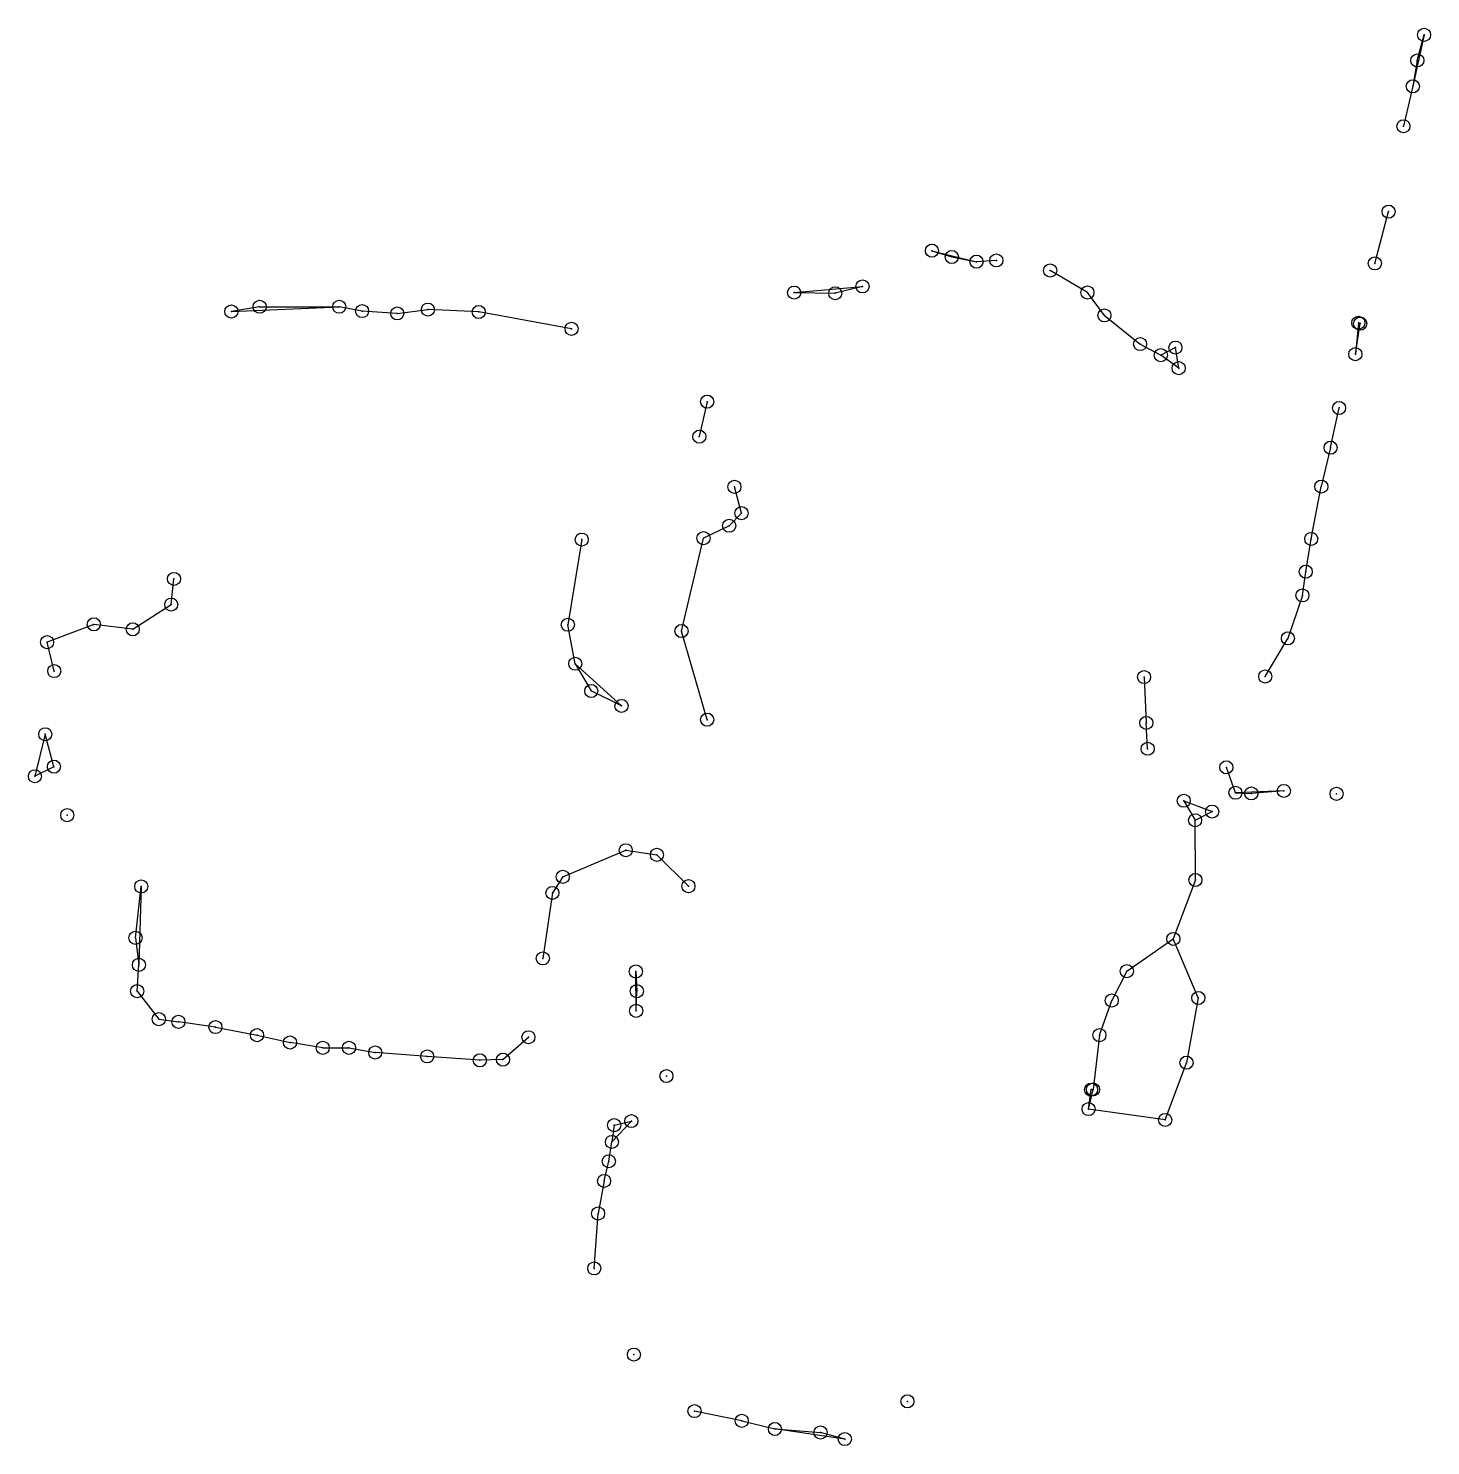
# Model space of a CAD drawing. Header units: metres. Extents: x -5.9 to 4.8, y -3.6 to 7.2.
import ezdxf

# ---------------------------------------------------------------- set-up
doc = ezdxf.new("R2010")
doc.units = ezdxf.units.M
doc.layers.add('keypoints', color=1, linetype='Continuous')
doc.layers.add('lines', color=2, linetype='Continuous')

msp = doc.modelspace()

# ---------------------------------------------------------------- linework, layer by layer
for p in [(4.708, 7.131, 3.512), (4.656, 6.936, 3.503), (4.622, 6.738, 3.56), (4.55, 6.433, 3.548), (4.437, 5.781, 3.54), (0.95, 5.483, 3.571), (1.102, 5.435, 3.574), (1.29, 5.399, 3.582), (1.442, 5.409, 3.586), (1.853, 5.332, 3.499), (4.332, 5.386, 3.542), (0.42, 5.21, 3.515), (-0.102, 5.163, 3.581), (0.212, 5.158, 3.56), (2.137, 5.164, 3.517), (-4.399, 5.019, 3.534), (-4.183, 5.055, 3.536), (-3.575, 5.055, 3.555), (-3.401, 5.022, 3.568), (-3.132, 5.004, 3.496), (-2.898, 5.033, 3.539), (-2.51, 5.015, 3.546), (2.267, 4.989, 3.503), (-1.801, 4.886, 3.518), (4.206, 4.932, 3.574), (4.22, 4.926, 3.529), (2.539, 4.77, 3.521), (2.698, 4.685, 3.572), (2.809, 4.743, 3.522), (4.183, 4.693, 3.556), (2.834, 4.586, 3.523), (-0.766, 4.33, 3.551), (4.059, 4.282, 3.561), (-0.826, 4.063, 3.537), (3.994, 3.979, 3.504), (-0.558, 3.68, 3.547), (3.923, 3.682, 3.503), (-0.504, 3.479, 3.549), (-0.598, 3.383, 3.495), (-1.724, 3.277, 3.497), (-0.794, 3.288, 3.534), (3.846, 3.282, 3.492), (3.804, 3.032, 3.585), (-4.837, 2.977, 3.548), (3.779, 2.851, 3.504), (-4.858, 2.781, 3.545), (-5.449, 2.63, 3.525), (-1.83, 2.627, 3.545), (-5.806, 2.494, 3.503), (-5.152, 2.592, 3.578), (-0.962, 2.579, 3.518), (3.668, 2.523, 3.577), (-5.751, 2.273, 3.556), (-1.773, 2.329, 3.552), (2.57, 2.227, 3.589), (3.495, 2.232, 3.518), (-1.651, 2.121, 3.495), (-1.42, 2.007, 3.516), (-0.766, 1.902, 3.513), (2.587, 1.877, 3.586), (-5.82, 1.791, 3.58), (2.597, 1.68, 3.534), (-5.754, 1.543, 3.535), (3.198, 1.538, 3.553), (-5.899, 1.47, 3.5), (3.267, 1.344, 3.502), (3.389, 1.339, 3.55), (3.637, 1.358, 3.525), (4.04, 1.336, 3.572), (2.873, 1.283, 3.57), (3.09, 1.2, 3.556), (-5.652, 1.173, 3.502), (2.959, 1.134, 3.553), (-1.388, 0.905, 3.523), (-1.15, 0.87, 3.548), (-1.869, 0.702, 3.531), (2.962, 0.678, 3.582), (-5.087, 0.628, 3.57), (-1.948, 0.579, 3.518), (-0.909, 0.631, 3.554), (-5.131, 0.236, 3.566), (2.793, 0.228, 3.574), (-5.105, 0.03, 3.506), (-2.021, 0.079, 3.507), (-1.311, -0.021, 3.533), (2.438, -0.018, 3.559), (-5.118, -0.171, 3.554), (-1.303, -0.171, 3.581), (-1.308, -0.321, 3.58), (2.323, -0.242, 3.518), (2.984, -0.223, 3.56), (-4.953, -0.385, 3.555), (-4.803, -0.405, 3.561), (-4.521, -0.445, 3.588), (-4.203, -0.507, 3.58), (-2.131, -0.523, 3.499), (2.229, -0.507, 3.503), (-3.951, -0.563, 3.536), (-3.701, -0.604, 3.546), (-3.501, -0.604, 3.502), (-3.3, -0.639, 3.509), (-2.903, -0.669, 3.573), (-2.502, -0.699, 3.575), (-2.325, -0.694, 3.555), (2.894, -0.717, 3.518), (-1.077, -0.819, 3.545), (2.165, -0.923, 3.539), (2.18, -0.921, 3.54), (2.146, -1.071, 3.537), (-1.345, -1.163, 3.525), (2.731, -1.154, 3.569), (-1.476, -1.194, 3.511), (-1.493, -1.322, 3.512), (-1.517, -1.47, 3.51), (-1.553, -1.62, 3.506), (-1.599, -1.869, 3.503), (-1.628, -2.288, 3.528), (-1.325, -2.946, 3.544), (0.763, -3.303, 3.569), (-0.863, -3.377, 3.562), (-0.502, -3.452, 3.572), (-0.249, -3.514, 3.53), (0.099, -3.541, 3.542), (0.285, -3.591, 3.544)]:
    msp.add_point(p)
at = {"layer": 'keypoints'}
for centre in [(4.708, 7.131, 3.512), (4.656, 6.936, 3.503), (4.622, 6.738, 3.56), (4.55, 6.433, 3.548), (4.437, 5.781, 3.54), (0.95, 5.483, 3.571), (1.102, 5.435, 3.574), (1.29, 5.399, 3.582), (1.442, 5.409, 3.586), (4.332, 5.386, 3.542), (1.853, 5.332, 3.499), (-0.102, 5.163, 3.581), (0.212, 5.158, 3.56), (0.42, 5.21, 3.515), (2.137, 5.164, 3.517), (-4.183, 5.055, 3.536), (-3.575, 5.055, 3.555), (-4.399, 5.019, 3.534), (-3.401, 5.022, 3.568), (-3.132, 5.004, 3.496), (-2.898, 5.033, 3.539), (-2.51, 5.015, 3.546), (2.267, 4.989, 3.503), (4.206, 4.932, 3.574), (-1.801, 4.886, 3.518), (4.22, 4.926, 3.529), (2.539, 4.77, 3.521), (2.809, 4.743, 3.522), (2.698, 4.685, 3.572), (4.183, 4.693, 3.556), (2.834, 4.586, 3.523), (-0.766, 4.33, 3.551), (4.059, 4.282, 3.561), (-0.826, 4.063, 3.537), (3.994, 3.979, 3.504), (-0.558, 3.68, 3.547), (3.923, 3.682, 3.503), (-0.504, 3.479, 3.549), (-0.598, 3.383, 3.495), (-1.724, 3.277, 3.497), (-0.794, 3.288, 3.534), (3.846, 3.282, 3.492), (3.804, 3.032, 3.585), (-4.837, 2.977, 3.548), (-4.858, 2.781, 3.545), (3.779, 2.851, 3.504), (-5.449, 2.63, 3.525), (-5.152, 2.592, 3.578), (-1.83, 2.627, 3.545), (-0.962, 2.579, 3.518), (-5.806, 2.494, 3.503), (3.668, 2.523, 3.577), (-5.751, 2.273, 3.556), (-1.773, 2.329, 3.552), (2.57, 2.227, 3.589), (3.495, 2.232, 3.518), (-1.651, 2.121, 3.495), (-1.42, 2.007, 3.516), (-0.766, 1.902, 3.513), (-5.82, 1.791, 3.58), (2.587, 1.877, 3.586), (2.597, 1.68, 3.534), (-5.899, 1.47, 3.5), (-5.754, 1.543, 3.535), (3.198, 1.538, 3.553), (3.637, 1.358, 3.525), (2.873, 1.283, 3.57), (3.267, 1.344, 3.502), (3.389, 1.339, 3.55), (4.04, 1.336, 3.572), (-5.652, 1.173, 3.502), (3.09, 1.2, 3.556), (2.959, 1.134, 3.553), (-1.388, 0.905, 3.523), (-1.15, 0.87, 3.548), (-5.087, 0.628, 3.57), (-1.869, 0.702, 3.531), (-0.909, 0.631, 3.554), (2.962, 0.678, 3.582), (-1.948, 0.579, 3.518), (-5.131, 0.236, 3.566), (2.793, 0.228, 3.574), (-2.021, 0.079, 3.507), (-5.105, 0.03, 3.506), (-1.311, -0.021, 3.533), (2.438, -0.018, 3.559), (-5.118, -0.171, 3.554), (-1.303, -0.171, 3.581), (2.323, -0.242, 3.518), (2.984, -0.223, 3.56), (-1.308, -0.321, 3.58), (-4.953, -0.385, 3.555), (-4.803, -0.405, 3.561), (-4.521, -0.445, 3.588), (-4.203, -0.507, 3.58), (-3.951, -0.563, 3.536), (-2.131, -0.523, 3.499), (2.229, -0.507, 3.503), (-3.701, -0.604, 3.546), (-3.501, -0.604, 3.502), (-3.3, -0.639, 3.509), (-2.903, -0.669, 3.573), (-2.502, -0.699, 3.575), (-2.325, -0.694, 3.555), (2.894, -0.717, 3.518), (-1.077, -0.819, 3.545), (2.165, -0.923, 3.539), (2.18, -0.921, 3.54), (2.146, -1.071, 3.537), (-1.476, -1.194, 3.511), (-1.345, -1.163, 3.525), (2.731, -1.154, 3.569), (-1.493, -1.322, 3.512), (-1.517, -1.47, 3.51), (-1.553, -1.62, 3.506), (-1.599, -1.869, 3.503), (-1.628, -2.288, 3.528), (-1.325, -2.946, 3.544), (-0.863, -3.377, 3.562), (0.763, -3.303, 3.569), (-0.502, -3.452, 3.572), (-0.249, -3.514, 3.53), (0.099, -3.541, 3.542), (0.285, -3.591, 3.544)]:
    msp.add_circle(centre, 0.05, dxfattribs=at)
at = {"layer": 'lines'}
for p, q in [((4.708, 7.131, 3.512), (4.622, 6.738, 3.56)), ((4.656, 6.936, 3.503), (4.708, 7.131, 3.512)), ((4.656, 6.936, 3.503), (4.622, 6.738, 3.56)), ((4.622, 6.738, 3.56), (4.55, 6.433, 3.548)), ((4.332, 5.386, 3.542), (4.437, 5.781, 3.54)), ((0.95, 5.483, 3.571), (1.102, 5.435, 3.574)), ((0.95, 5.483, 3.571), (1.29, 5.399, 3.582)), ((1.102, 5.435, 3.574), (1.29, 5.399, 3.582)), ((1.442, 5.409, 3.586), (1.29, 5.399, 3.582)), ((2.137, 5.164, 3.517), (1.853, 5.332, 3.499)), ((-0.102, 5.163, 3.581), (0.42, 5.21, 3.515)), ((0.42, 5.21, 3.515), (0.212, 5.158, 3.56)), ((-0.102, 5.163, 3.581), (0.212, 5.158, 3.56)), ((2.267, 4.989, 3.503), (2.137, 5.164, 3.517)), ((-4.183, 5.055, 3.536), (-4.399, 5.019, 3.534)), ((-4.399, 5.019, 3.534), (-3.575, 5.055, 3.555)), ((-4.183, 5.055, 3.536), (-3.575, 5.055, 3.555)), ((-3.401, 5.022, 3.568), (-3.575, 5.055, 3.555)), ((-3.132, 5.004, 3.496), (-3.401, 5.022, 3.568)), ((-3.132, 5.004, 3.496), (-2.898, 5.033, 3.539)), ((-2.51, 5.015, 3.546), (-2.898, 5.033, 3.539)), ((-1.801, 4.886, 3.518), (-2.51, 5.015, 3.546)), ((2.267, 4.989, 3.503), (2.539, 4.77, 3.521)), ((4.206, 4.932, 3.574), (4.183, 4.693, 3.556)), ((4.183, 4.693, 3.556), (4.22, 4.926, 3.529)), ((4.206, 4.932, 3.574), (4.22, 4.926, 3.529)), ((2.539, 4.77, 3.521), (2.698, 4.685, 3.572)), ((2.809, 4.743, 3.522), (2.698, 4.685, 3.572)), ((2.834, 4.586, 3.523), (2.698, 4.685, 3.572)), ((2.834, 4.586, 3.523), (2.809, 4.743, 3.522)), ((-0.766, 4.33, 3.551), (-0.826, 4.063, 3.537)), ((3.994, 3.979, 3.504), (4.059, 4.282, 3.561)), ((3.994, 3.979, 3.504), (3.923, 3.682, 3.503)), ((-0.504, 3.479, 3.549), (-0.558, 3.68, 3.547)), ((3.846, 3.282, 3.492), (3.923, 3.682, 3.503)), ((-0.504, 3.479, 3.549), (-0.598, 3.383, 3.495)), ((-0.598, 3.383, 3.495), (-0.794, 3.288, 3.534)), ((-1.724, 3.277, 3.497), (-1.83, 2.627, 3.545)), ((-0.962, 2.579, 3.518), (-0.794, 3.288, 3.534)), ((3.804, 3.032, 3.585), (3.846, 3.282, 3.492)), ((3.779, 2.851, 3.504), (3.804, 3.032, 3.585)), ((-4.858, 2.781, 3.545), (-4.837, 2.977, 3.548)), ((3.779, 2.851, 3.504), (3.668, 2.523, 3.577)), ((-5.152, 2.592, 3.578), (-4.858, 2.781, 3.545)), ((-5.449, 2.63, 3.525), (-5.806, 2.494, 3.503)), ((-5.152, 2.592, 3.578), (-5.449, 2.63, 3.525)), ((-1.773, 2.329, 3.552), (-1.83, 2.627, 3.545)), ((-5.751, 2.273, 3.556), (-5.806, 2.494, 3.503)), ((-0.766, 1.902, 3.513), (-0.962, 2.579, 3.518)), ((3.495, 2.232, 3.518), (3.668, 2.523, 3.577)), ((-1.42, 2.007, 3.516), (-1.773, 2.329, 3.552)), ((-1.773, 2.329, 3.552), (-1.651, 2.121, 3.495)), ((2.57, 2.227, 3.589), (2.587, 1.877, 3.586)), ((-1.42, 2.007, 3.516), (-1.651, 2.121, 3.495)), ((2.597, 1.68, 3.534), (2.587, 1.877, 3.586)), ((-5.82, 1.791, 3.58), (-5.899, 1.47, 3.5)), ((-5.754, 1.543, 3.535), (-5.82, 1.791, 3.58)), ((-5.754, 1.543, 3.535), (-5.899, 1.47, 3.5)), ((3.267, 1.344, 3.502), (3.198, 1.538, 3.553)), ((3.637, 1.358, 3.525), (3.267, 1.344, 3.502)), ((3.267, 1.344, 3.502), (3.389, 1.339, 3.55)), ((3.637, 1.358, 3.525), (3.389, 1.339, 3.55)), ((2.873, 1.283, 3.57), (2.959, 1.134, 3.553)), ((2.873, 1.283, 3.57), (3.09, 1.2, 3.556)), ((2.959, 1.134, 3.553), (3.09, 1.2, 3.556)), ((2.962, 0.678, 3.582), (2.959, 1.134, 3.553)), ((-1.869, 0.702, 3.531), (-1.388, 0.905, 3.523)), ((-1.388, 0.905, 3.523), (-1.15, 0.87, 3.548)), ((-1.15, 0.87, 3.548), (-0.909, 0.631, 3.554)), ((-1.869, 0.702, 3.531), (-1.948, 0.579, 3.518)), ((2.962, 0.678, 3.582), (2.793, 0.228, 3.574)), ((-5.131, 0.236, 3.566), (-5.087, 0.628, 3.57)), ((-5.087, 0.628, 3.57), (-5.105, 0.03, 3.506)), ((-1.948, 0.579, 3.518), (-2.021, 0.079, 3.507)), ((-5.131, 0.236, 3.566), (-5.105, 0.03, 3.506)), ((2.438, -0.018, 3.559), (2.793, 0.228, 3.574)), ((2.984, -0.223, 3.56), (2.793, 0.228, 3.574)), ((-5.118, -0.171, 3.554), (-5.105, 0.03, 3.506)), ((-1.308, -0.321, 3.58), (-1.311, -0.021, 3.533)), ((-1.311, -0.021, 3.533), (-1.303, -0.171, 3.581)), ((2.438, -0.018, 3.559), (2.323, -0.242, 3.518)), ((-5.118, -0.171, 3.554), (-4.953, -0.385, 3.555)), ((-1.308, -0.321, 3.58), (-1.303, -0.171, 3.581)), ((2.229, -0.507, 3.503), (2.323, -0.242, 3.518)), ((2.984, -0.223, 3.56), (2.894, -0.717, 3.518)), ((-4.953, -0.385, 3.555), (-4.803, -0.405, 3.561)), ((-4.521, -0.445, 3.588), (-4.803, -0.405, 3.561)), ((-4.521, -0.445, 3.588), (-4.203, -0.507, 3.58)), ((-4.203, -0.507, 3.58), (-3.951, -0.563, 3.536)), ((-2.325, -0.694, 3.555), (-2.131, -0.523, 3.499)), ((2.229, -0.507, 3.503), (2.18, -0.921, 3.54)), ((-3.701, -0.604, 3.546), (-3.951, -0.563, 3.536)), ((-3.701, -0.604, 3.546), (-3.501, -0.604, 3.502)), ((-3.501, -0.604, 3.502), (-3.3, -0.639, 3.509)), ((-2.903, -0.669, 3.573), (-3.3, -0.639, 3.509)), ((-2.502, -0.699, 3.575), (-2.903, -0.669, 3.573)), ((-2.325, -0.694, 3.555), (-2.502, -0.699, 3.575)), ((2.731, -1.154, 3.569), (2.894, -0.717, 3.518)), ((2.146, -1.071, 3.537), (2.18, -0.921, 3.54)), ((2.146, -1.071, 3.537), (2.165, -0.923, 3.539)), ((2.165, -0.923, 3.539), (2.18, -0.921, 3.54)), ((2.731, -1.154, 3.569), (2.146, -1.071, 3.537)), ((-1.345, -1.163, 3.525), (-1.493, -1.322, 3.512)), ((-1.476, -1.194, 3.511), (-1.345, -1.163, 3.525)), ((-1.476, -1.194, 3.511), (-1.493, -1.322, 3.512)), ((-1.517, -1.47, 3.51), (-1.493, -1.322, 3.512)), ((-1.553, -1.62, 3.506), (-1.517, -1.47, 3.51)), ((-1.553, -1.62, 3.506), (-1.599, -1.869, 3.503)), ((-1.628, -2.288, 3.528), (-1.599, -1.869, 3.503)), ((-0.502, -3.452, 3.572), (-0.863, -3.377, 3.562)), ((-0.502, -3.452, 3.572), (-0.249, -3.514, 3.53)), ((0.285, -3.591, 3.544), (-0.249, -3.514, 3.53)), ((-0.249, -3.514, 3.53), (0.099, -3.541, 3.542)), ((0.285, -3.591, 3.544), (0.099, -3.541, 3.542))]:
    msp.add_line(p, q, dxfattribs=at)

doc.saveas('drawing.dxf')
